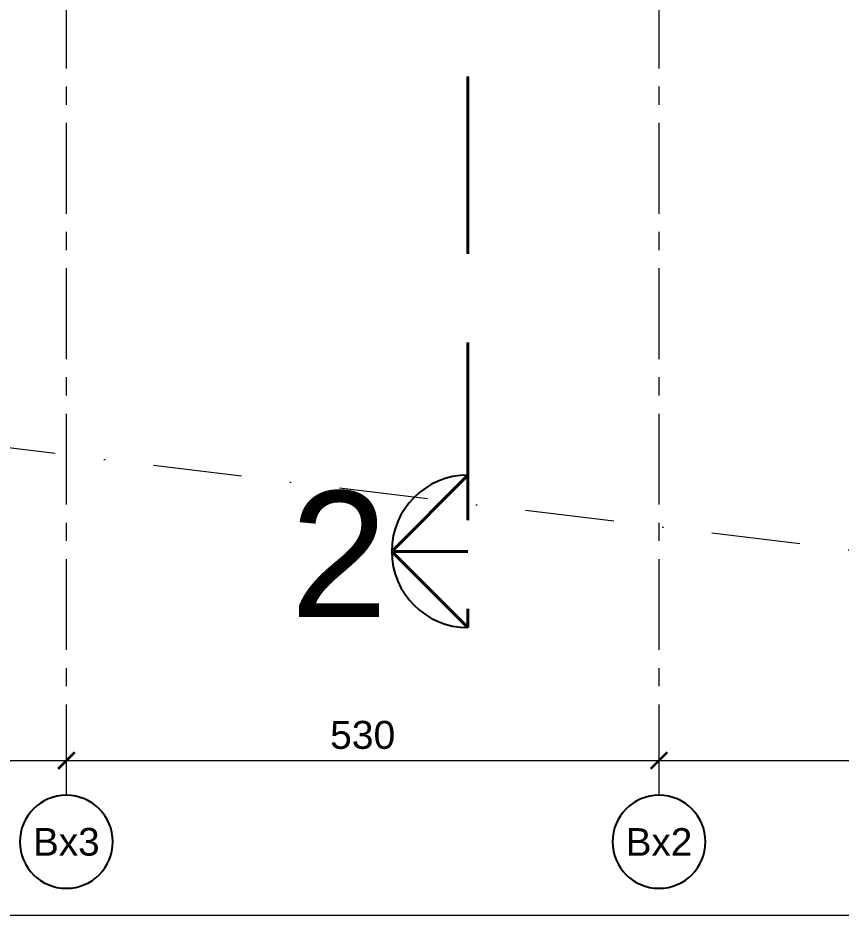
# Model space of a CAD drawing. Header units: centimetres. Extents: x 111832 to 117233, y -55119 to -48329.
# Drawn here: x 114651 to 115387, y -55119 to -54317 of the extents above; entities that cross this region are included whole.
import ezdxf
from ezdxf.enums import TextEntityAlignment as Align

# ---------------------------------------------------------------- set-up
doc = ezdxf.new("R2010")
doc.units = ezdxf.units.CM
doc.header["$LTSCALE"] = 50
doc.header["$MEASUREMENT"] = 0
for name, pattern in [('AXES', [2, 1.25, -0.25, 0.25, -0.25]), ('CACHE', [0.375, 0.25, -0.125]), ('DASHED2', [9.525, 6.35, -3.175]), ('Dot & Dashed', [335.138881, 158.75, -88.194444, 0, -88.194437])]:
    doc.linetypes.add(name, pattern=pattern)
doc.layers.get('0').update_dxf_attribs({"color": 8})
doc.layers.add('AXES', color=10, linetype='AXES')
doc.layers.add('COTE 50ème', color=1, linetype='Continuous')
doc.layers.add('BETON CACHE', color=4, linetype='CACHE', lineweight=5)
doc.layers.add('MACONNERIE COUPE', color=7, linetype='Continuous', lineweight=30)
doc.layers.add('FMULT', color=150, linetype='Continuous', plot=False)
doc.layers.add('HORS GEL COTE', color=7, linetype='Continuous', lineweight=13, true_color=0x00661a)
doc.styles.add('3.ABEA 1-50', font='arial.ttf', dxfattribs={"height": 12.5})
doc.styles.add('FN_TEXT_1.50', font='arial.ttf', dxfattribs={"height": 10})
doc.styles.add('RS_TEXT_1.50', font='arial.ttf', dxfattribs={"height": 12.5})
doc.styles.add('RS_TXT_100', font='arial.ttf', dxfattribs={"height": 25})
doc.dimstyles.new('RS_100CM_LINEAIRE', dxfattribs={"dimscale": 10, "dimtxt": 25, "dimasz": 1.5, "dimexe": 1, "dimexo": 2.5, "dimgap": 1, "dimtad": 1, "dimdec": 1, "dimrnd": 0.5, "dimdsep": 46, "dimtxsty": 'RS_TXT_100', "dimblk1": 'ARCHTICK', "dimblk2": 'ARCHTICK', "dimsah": 1, "dimcen": 2.5, "dimdle": 1, "dimclrt": 4, "dimadec": 0, "dimazin": 2, "dimtfac": 1, "dimtdec": 1, "dimtix": 1, "dimtmove": 2, "dimatfit": 3, "dimfxl": 1, "dimtolj": 1, "dimtzin": 0, "dimarcsym": 0})

# ---------------------------------------------------------------- blocks, each defined once
blk = doc.blocks.new('AXES_FN')
at = {"color": 0, "linetype": 'Continuous'}
blk.add_circle((0, 15), 22.18, dxfattribs=at)
at = {"color": 0, "style": 'FN_TEXT_1.50'}
blk.add_attdef('AXES', text='', height=12.5, dxfattribs=at).set_placement((-48.89, 20.63), align=Align.MIDDLE_CENTER)
blk = doc.blocks.new('_ArchTick')
at = {"color": 0, "linetype": 'ByBlock', "const_width": 0.15}
blk.add_lwpolyline([(-0.5, -0.5), (0.5, 0.5)], dxfattribs=at)
blk = doc.blocks.new('*D295')
at = {"layer": 'AXES', "color": 0, "linetype": 'Continuous', "lineweight": -2, "ltscale": 0.5, "transparency": 16777216}
for p, q in [((72133.45, -46019.73), (72133.45, -46003.66)), ((72903.45, -46019.73), (72903.45, -46003.66)), ((72123.45, -46013.66), (72913.45, -46013.66))]:
    blk.add_line(p, q, dxfattribs=at)
at = {"layer": 'Defpoints', "color": 0, "linetype": 'Continuous', "ltscale": 0.5, "transparency": 16777216}
for p in [(72903.45, -46013.66), (72133.45, -46044.73), (72903.45, -46044.73)]:
    blk.add_point(p, dxfattribs=at)
at = {"layer": 'AXES', "color": 0, "linetype": 'Continuous', "lineweight": -2, "ltscale": 0.5, "transparency": 16777216, "xscale": 15, "yscale": 15, "zscale": 15, "rotation": 180}
blk.add_blockref('_ArchTick', (72133.45, -46013.66), dxfattribs=at)
at = {"layer": 'AXES', "color": 0, "linetype": 'Continuous', "lineweight": -2, "ltscale": 0.5, "transparency": 16777216, "xscale": 15, "yscale": 15, "zscale": 15}
blk.add_blockref('_ArchTick', (72903.45, -46013.66), dxfattribs=at)
at = {"layer": 'AXES', "color": 4, "linetype": 'Continuous', "lineweight": 5, "ltscale": 0.5, "transparency": 16777216, "insert": (72518.45, -45990.9), "char_height": 25, "attachment_point": 5, "style": 'RS_TXT_100'}
blk.add_mtext('\\A1;770', dxfattribs=at)
blk = doc.blocks.new('*D296')
at = {"layer": 'AXES', "color": 0, "linetype": 'Continuous', "lineweight": -2, "ltscale": 0.5, "transparency": 16777216}
for p, q in [((72903.45, -46019.73), (72903.45, -46003.66)), ((73433.45, -46019.73), (73433.45, -46003.66)), ((72893.45, -46013.66), (73443.45, -46013.66))]:
    blk.add_line(p, q, dxfattribs=at)
at = {"layer": 'Defpoints', "color": 0, "linetype": 'Continuous', "ltscale": 0.5, "transparency": 16777216}
for p in [(73433.45, -46013.66), (72903.45, -46044.73), (73433.45, -46044.73)]:
    blk.add_point(p, dxfattribs=at)
at = {"layer": 'AXES', "color": 0, "linetype": 'Continuous', "lineweight": -2, "ltscale": 0.5, "transparency": 16777216, "xscale": 15, "yscale": 15, "zscale": 15, "rotation": 180}
blk.add_blockref('_ArchTick', (72903.45, -46013.66), dxfattribs=at)
at = {"layer": 'AXES', "color": 0, "linetype": 'Continuous', "lineweight": -2, "ltscale": 0.5, "transparency": 16777216, "xscale": 15, "yscale": 15, "zscale": 15}
blk.add_blockref('_ArchTick', (73433.45, -46013.66), dxfattribs=at)
at = {"layer": 'AXES', "color": 4, "linetype": 'Continuous', "lineweight": 5, "ltscale": 0.5, "transparency": 16777216, "insert": (73168.45, -45990.89), "char_height": 25, "attachment_point": 5, "style": 'RS_TXT_100'}
blk.add_mtext('\\A1;530', dxfattribs=at)
blk = doc.blocks.new('*D297')
at = {"layer": 'AXES', "color": 0, "linetype": 'Continuous', "lineweight": -2, "ltscale": 0.5, "transparency": 16777216}
for p, q in [((73433.45, -46019.73), (73433.45, -46003.66)), ((74203.45, -46019.73), (74203.45, -46003.66)), ((73423.45, -46013.66), (74213.45, -46013.66))]:
    blk.add_line(p, q, dxfattribs=at)
at = {"layer": 'Defpoints', "color": 0, "linetype": 'Continuous', "ltscale": 0.5, "transparency": 16777216}
for p in [(74203.45, -46013.66), (73433.45, -46044.73), (74203.45, -46044.73)]:
    blk.add_point(p, dxfattribs=at)
at = {"layer": 'AXES', "color": 0, "linetype": 'Continuous', "lineweight": -2, "ltscale": 0.5, "transparency": 16777216, "xscale": 15, "yscale": 15, "zscale": 15, "rotation": 180}
blk.add_blockref('_ArchTick', (73433.45, -46013.66), dxfattribs=at)
at = {"layer": 'AXES', "color": 0, "linetype": 'Continuous', "lineweight": -2, "ltscale": 0.5, "transparency": 16777216, "xscale": 15, "yscale": 15, "zscale": 15}
blk.add_blockref('_ArchTick', (74203.45, -46013.66), dxfattribs=at)
at = {"layer": 'AXES', "color": 4, "linetype": 'Continuous', "lineweight": 5, "ltscale": 0.5, "transparency": 16777216, "insert": (73818.45, -45990.9), "char_height": 25, "attachment_point": 5, "style": 'RS_TXT_100'}
blk.add_mtext('\\A1;770', dxfattribs=at)
blk = doc.blocks.new('A$C7560ca7f')
at = {"layer": 'AXES', "lineweight": 5, "ltscale": 1.3}
for p, q in [((740, -4150), (740, -1058.41)), ((1270, -4150), (1270, -1058.41))]:
    blk.add_line(p, q, dxfattribs=at)
at = {"layer": 'AXES', "linetype": 'ByBlock'}
ref = blk.add_blockref('AXES_FN', (740, -4163.46), dxfattribs=dict(at, xscale=-1.875, yscale=1.875, zscale=1.875, rotation=180))
ref.add_attrib('AXES', 'Bx3', dxfattribs={"layer": '0', "color": 0, "height": 24.75, "style": 'RS_TEXT_1.50'}).set_placement((740, -4191.58), align=Align.MIDDLE)
ref = blk.add_blockref('AXES_FN', (1270, -4163.46), dxfattribs=dict(at, xscale=-1.875, yscale=1.875, zscale=1.875, rotation=180))
ref.add_attrib('AXES', 'Bx2', dxfattribs={"layer": '0', "color": 0, "height": 24.75, "style": 'RS_TEXT_1.50'}).set_placement((1270, -4191.58), align=Align.MIDDLE)
at = {"layer": 'AXES', "linetype": 'Continuous', "lineweight": 5, "ltscale": 0.5}
for base, p1, p2, picture, middle in [((740, -4118.93), (-30, -4150), (740, -4150), '*D295', (355, -4096.17)), ((1270, -4118.93), (740, -4150), (1270, -4150), '*D296', (1005, -4096.16)), ((2040, -4118.93), (1270, -4150), (2040, -4150), '*D297', (1655, -4096.17))]:
    dim = blk.add_linear_dim(base=base, p1=p1, p2=p2, dimstyle='RS_100CM_LINEAIRE', dxfattribs=at)
    dim.commit()
    dim.dimension.update_dxf_attribs({"geometry": picture, "text_midpoint": middle, "insert": (-72163.45, 41894.73)})

msp = doc.modelspace()

# ---------------------------------------------------------------- linework, layer by layer
at = {"layer": 'BETON CACHE', "color": 232, "linetype": 'Dot & Dashed', "ltscale": 0.01}
msp.add_lwpolyline([(116830, -54847.46), (115516.76, -54807.71), (112169.5, -54401.92), (112570.6, -49521.26), (116219.88, -49407.74), (116809.28, -49414.31)], close=True, dxfattribs=at)
at = {"layer": 'COTE 50ème', "ltscale": 0.5}
msp.add_arc((115053.53, -54794.22), 68.19, 90, 270, dxfattribs=at)
at = {"layer": 'FMULT', "lineweight": 5, "ltscale": 0.5}
msp.add_lwpolyline([(111831.94, -55119.47), (117127.71, -55119.47), (117127.71, -48775.25), (111831.94, -48775.25)], close=True, dxfattribs=at)
at = {"layer": 'HORS GEL COTE', "linetype": 'DASHED2', "lineweight": 40, "ltscale": 0.5}
msp.add_line((115053.53, -49130.71), (115053.53, -54862.41), dxfattribs=at)
at = {"layer": 'HORS GEL COTE', "lineweight": 40, "ltscale": 0.5}
for q in [(115053.53, -54726.03), (115053.53, -54794.22), (115053.53, -54862.41)]:
    msp.add_line((114985.34, -54794.22), q, dxfattribs=at)

# ---------------------------------------------------------------- block references
at = {"layer": 'MACONNERIE COUPE', "lineweight": 5, "ltscale": 0.5}
msp.add_blockref('A$C7560ca7f', (113954.37, -50862.36), dxfattribs=at)

# ---------------------------------------------------------------- texts
at = {"layer": 'COTE 50ème', "insert": (114981.91, -54740.37), "char_height": 112.5, "width": 212.0771, "attachment_point": 3, "style": '3.ABEA 1-50'}
msp.add_mtext('2', dxfattribs=at)

doc.saveas('drawing.dxf')
